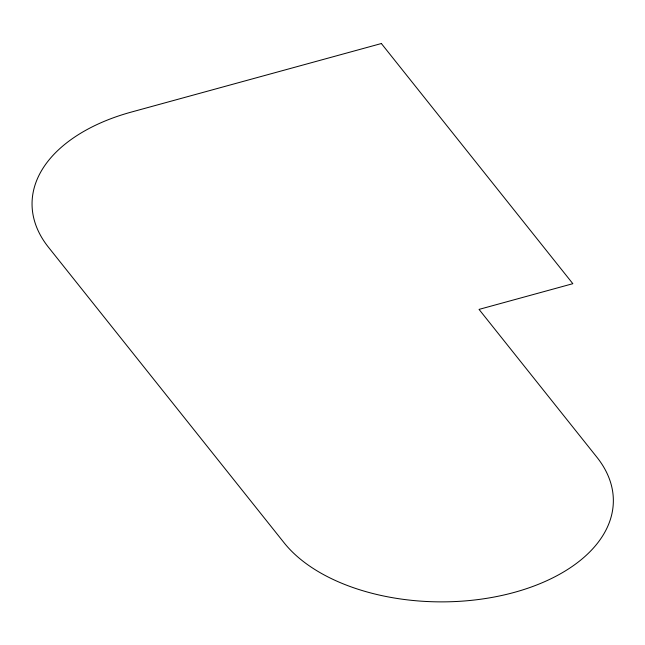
<?xml version="1.0" encoding="UTF-8"?>
<svg xmlns="http://www.w3.org/2000/svg" width="645" height="645" viewBox="0 0 645 645"><rect width="100%" height="100%" fill="white"/><g stroke="black" fill="none" stroke-linecap="round" stroke-linejoin="round"><path stroke-width="0.97" d="M381.364 43.529L131.225 112.101A172.82 101.821 0.3 0 0 48.528 247.325L284.195 542.905A172.82 101.821 0.3 0 0 514.178 592.416A172.82 101.821 0.3 0 0 596.875 457.192L479.041 309.398L572.841 283.687L381.364 43.529"/></g></svg>
